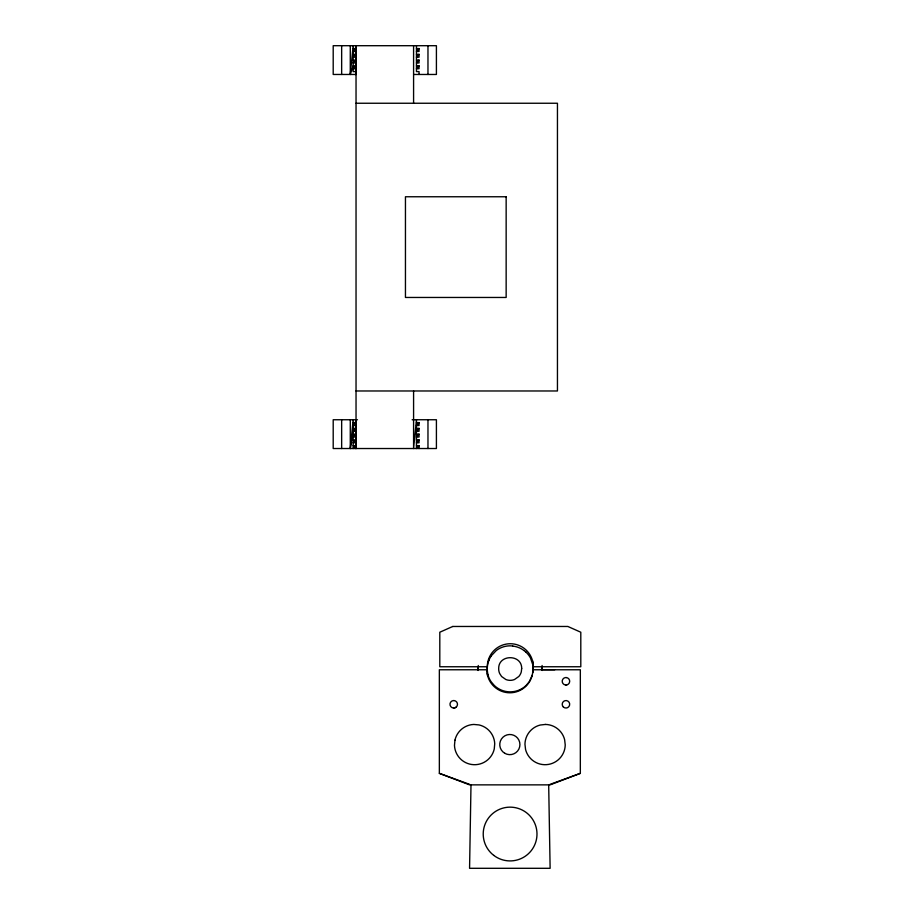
<?xml version="1.0" encoding="UTF-8"?>
<svg xmlns="http://www.w3.org/2000/svg" width="914" height="914" viewBox="0 0 914 914"><rect width="100%" height="100%" fill="white"/><g stroke="black" fill="none" stroke-linecap="round" stroke-linejoin="round"><path stroke-width="1.37" d="M470.996 784.863L469.568 868.3L550.125 868.3L548.686 784.863M542.276 668.842L542.231 670.476A32.207 32.207 0 0 0 542.231 667.22L542.276 668.842L542.093 665.495M478.102 668.842L478.148 667.22A31.59 31.59 0 0 0 478.148 670.476L478.285 665.495M355.752 57.205L353.158 57.205L355.752 54.337L356.037 45.7L355.752 48.579L353.158 51.458L355.752 51.458L356.037 45.7L356.037 448.523L355.752 445.644L353.158 445.644M350.279 419.743L350.279 448.523L353.158 431.259L355.752 428.38L356.037 419.743L355.752 422.622L353.158 425.501L355.752 425.501L356.037 419.743M487.173 668.842L487.288 666.523M355.752 65.842L353.158 68.721L355.752 68.721L356.037 74.468L355.752 65.842L353.158 65.842L350.279 74.468L353.158 45.7L353.158 71.6L355.752 71.6L356.037 74.468L333.199 74.468L333.199 45.7L436.412 45.7L436.412 74.468L413.585 74.468M350.279 448.523L353.158 419.743L353.158 448.523L355.752 445.644M532.371 675.012L529.24 681.764L526.018 685.557A22.964 22.964 0 0 1 512.685 691.727L510.183 691.864A22.873 22.873 0 0 1 494.405 685.58M491.138 655.932L496.268 650.528A22.919 22.919 0 0 1 502.837 647.032A22.873 22.873 0 0 1 510.183 645.832L512.685 645.97M419.046 48.579L416.464 51.458L419.046 51.458L419.046 48.579L416.464 48.579M419.046 54.337L416.464 57.205L419.046 57.205L419.046 54.337L416.464 54.337M419.046 60.084L416.464 62.963L419.046 62.963L419.046 60.084L416.464 60.084M419.046 65.842L416.464 68.721L419.046 68.721L419.046 65.842L416.464 65.842M355.752 439.885L353.158 442.764L355.752 442.764L356.037 448.523L355.752 439.885L353.158 439.885M419.046 422.622L416.464 425.501L419.046 425.501L419.046 422.622L416.464 422.622M419.046 428.38L416.464 431.259L419.046 431.259L419.046 428.38L416.464 428.38M419.046 434.139L416.464 437.018L419.046 437.018L419.046 434.139L416.464 434.139M419.046 439.885L416.464 442.764L419.046 442.764L419.046 439.885L416.464 439.885M416.464 445.644L419.046 445.644L416.464 448.523L416.464 419.743L413.585 448.523L413.585 390.975M455.412 707.642L456.212 707.093M580.333 773.347L550.125 784.863L469.568 784.863L439.348 773.347L439.348 669.768L486.831 669.768A23.021 23.021 0 0 0 509.841 692.789A23.021 23.021 0 0 0 532.862 669.768L580.333 669.768L580.333 773.347L550.011 784.383M453.504 708.03L454.487 707.962M565.72 685.009L566.691 684.94M353.158 48.579L355.752 48.579M353.158 54.337L355.752 54.337M353.158 60.084L355.752 60.084L353.158 62.963L355.752 62.963M356.037 103.248L557.449 103.248L557.449 390.975L356.037 390.975M357.477 419.743L333.199 419.743L333.199 448.523L436.412 448.523L436.412 419.743L412.145 419.743M353.158 422.622L355.752 422.622M353.158 428.38L355.752 428.38M353.158 431.259L355.752 431.259M353.158 434.139L355.752 434.139L353.158 437.018L355.752 437.018M541.545 669.711L554.787 669.711M439.348 773.347L469.682 784.383M524.122 650.528L526.018 652.139M494.36 685.557L491.138 681.764A22.816 22.816 0 0 1 488.007 675.012M532.542 660.799L532.851 663.176M487.299 673.344L487.608 675.72M533.091 666.523L533.205 668.842M427.969 45.7L427.969 74.468M427.969 419.743L427.969 448.523M419.046 74.468L419.046 71.6L416.464 71.6L416.464 45.7M419.046 445.644L419.046 448.523M413.585 45.7L413.585 103.248M355.752 45.7L355.752 74.468M355.752 419.743L355.752 448.523M350.279 45.7L350.279 74.468M341.653 45.7L341.653 74.468M341.653 419.743L341.653 448.523M532.908 672.578A23.456 23.456 0 0 0 532.908 665.118L530.52 658.069A22.964 22.964 0 0 0 526.03 652.219M488.087 675.023A22.964 22.964 0 0 1 488.876 660.411M512.685 646.061A22.964 22.964 0 0 1 524.122 650.608M488.807 660.479A22.816 22.816 0 0 1 491.138 656.081M521.688 668.408L521.288 671.893A11.676 11.676 0 0 1 518.786 676.509L514.491 679.525A11.436 11.436 0 0 1 505.888 679.525L501.592 676.509L499.684 673.549A11.574 11.574 0 0 1 498.69 668.408C498.553 654.127 521.825 654.127 521.688 668.408M454.955 740.146L454.475 745.378A20.142 20.142 0 0 0 494.246 749.012L494.725 743.779A20.142 20.142 0 0 0 479.027 724.928L473.795 724.448A20.142 20.142 0 0 0 454.955 740.146M452.761 626.467L439.805 632.225L439.805 666.752L487.288 666.752A23.021 23.021 0 0 1 510.309 643.73A23.021 23.021 0 0 1 533.319 666.752L580.801 666.752L580.801 632.225L567.845 626.467L452.761 626.467M545.452 724.436L540.231 725.031A20.142 20.142 0 0 0 524.956 744.213L525.55 749.446A20.142 20.142 0 0 0 565.229 744.933L564.635 739.712A20.142 20.142 0 0 0 545.452 724.436M453.961 700.558L452.99 700.627A3.736 3.736 0 0 0 450.728 706.522A3.736 3.736 0 0 0 457.023 706.076A3.736 3.736 0 0 0 453.961 700.558M566.189 677.548L565.218 677.605A3.736 3.736 0 0 0 562.944 683.501A3.736 3.736 0 0 0 569.239 683.066A3.736 3.736 0 0 0 566.189 677.548M506.15 196.761L405.45 196.761L405.45 297.461L506.15 297.461L506.15 196.761M563.31 706.933A3.736 3.736 0 0 0 569.559 705.265A3.736 3.736 0 0 0 564.978 700.684A3.736 3.736 0 0 0 563.31 706.933M493.788 855.401A26.883 26.883 0 0 0 536.769 837.487A26.883 26.883 0 0 0 499.764 809.221A26.883 26.883 0 0 0 493.788 855.401M504.802 753.307A10.088 10.088 0 0 0 519.929 744.579A10.088 10.088 0 0 0 504.802 735.839A10.088 10.088 0 0 0 504.802 753.307"/></g></svg>
